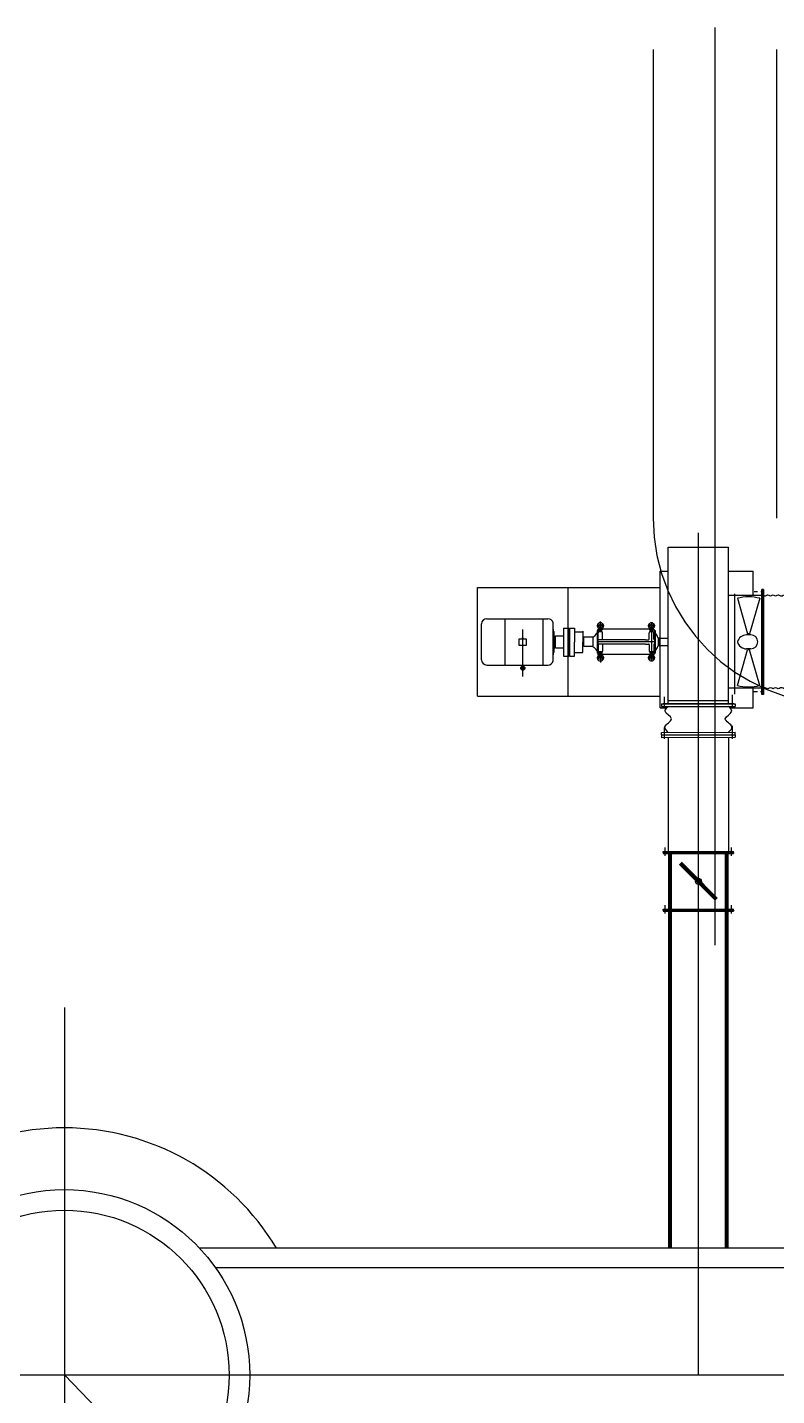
# Model space of a CAD drawing. Extents: x -170 to 1091, y -90 to 504.
# Drawn here: x 222.65 to 231.75, y 49.27 to 65.88 of the extents above; entities that cross this region are included whole.
import ezdxf

# ---------------------------------------------------------------- set-up
doc = ezdxf.new("R2010")
doc.units = 0
doc.header["$LTSCALE"] = 1000
for name, pattern in [('CENTER', [50.8, 31.75, -6.35, 6.35, -6.35]), ('CENTER2', [28.575, 19.05, -3.175, 3.175, -3.175]), ('PF_CENTER', [400, 250, -50, 50, -50])]:
    doc.linetypes.add(name, pattern=pattern)
for name, color, linetype in [('01', 7, 'CONTINUOUS'), ('02', 1, 'CONTINUOUS'), ('03', 3, 'CENTER'), ('05', 4, 'PF_CENTER'), ('1A', 7, 'CONTINUOUS'), ('DIM_COOR', 3, 'CONTINUOUS'), ('PR', 4, 'CONTINUOUS'), ('建筑各种基础线', 6, 'CONTINUOUS'), ('热媒站中心线', 3, 'CENTER'), ('设备', 4, 'CONTINUOUS')]:
    doc.layers.add(name, color=color, linetype=linetype)
doc.layers.add('EQPT', color=7, linetype='CONTINUOUS', lineweight=40)

# ---------------------------------------------------------------- blocks, each defined once
blk = doc.blocks.new('A$C3CAE5930')
at = {"layer": '1A'}
for p, q in [((0, 865, 0), (99, 518, 0)), ((218, 865, 0), (119, 518, 0)), ((87, 507, 0), (130, 507, 0)), ((99, 518, 0), (119, 518, 0)), ((0, 14, 0), (99, 360, 0)), ((87, 372, 0), (130, 372, 0)), ((99, 360, 0), (119, 360, 0)), ((218, 14, 0), (119, 360, 0))]:
    blk.add_line(p, q, dxfattribs=at)
for centre, radius, start, end in [((109, 439, 0), 439, 75.6223, 104.3777), ((87, 439, 0), 67.5, 90, 180), ((87, 439, 0), 67.5, 180, 270), ((130, 417, 0), 90, 14.4775, 90), ((130, 462, 0), 90, 270, 345.5225), ((109, 439, 0), 439, 255.6223, 284.3777)]:
    blk.add_arc(centre, radius, start, end, dxfattribs=at)
blk = doc.blocks.new('A$C214432DA')
at = {"layer": '1A', "xscale": 2.100000000000363, "yscale": 2.100000000000363, "zscale": 2.100000000000363}
blk.add_blockref('A$C3CAE5930', (0, 0, 0), dxfattribs=at)

msp = doc.modelspace()

# ---------------------------------------------------------------- linework, layer by layer
at = {"layer": '01'}
for p, q in [((230.35242, 57.66793, 0), (231.24759, 57.66847, 0)), ((230.35242, 57.66793, 0), (230.35242, 57.63757, 0)), ((230.35242, 57.63757, 0), (231.24759, 57.63811, 0)), ((231.24759, 57.66847, 0), (231.24759, 57.63811, 0)), ((230.35242, 57.32329, 0), (231.24759, 57.32383, 0)), ((230.35242, 57.29293, 0), (230.35242, 57.32329, 0)), ((230.35242, 57.29293, 0), (231.24759, 57.29347, 0)), ((230.35242, 57.29293, 0), (230.35242, 57.26257, 0)), ((231.24759, 57.29347, 0), (231.24759, 57.32383, 0)), ((231.24759, 57.29347, 0), (231.24759, 57.26311, 0)), ((230.35242, 57.26257, 0), (231.24759, 57.26311, 0)), ((230.43438, 57.26257, 0), (230.43438, 55.87863, 0)), ((231.16563, 57.26311, 0), (231.16563, 55.87863, 0)), ((230.3723, 55.87863, 0), (231.22771, 55.87863, 0)), ((230.3723, 55.86504, 0), (230.3723, 55.87863, 0)), ((230.3723, 55.86504, 0), (230.3723, 55.87863, 0)), ((230.3723, 55.86504, 0), (231.22771, 55.86504, 0)), ((230.3723, 55.86504, 0), (230.3723, 55.85145, 0)), ((230.3723, 55.86504, 0), (230.3723, 55.85145, 0)), ((230.3723, 55.85145, 0), (231.22771, 55.85145, 0)), ((230.4203, 55.87863, 0), (231.22771, 55.87863, 0)), ((230.4203, 55.86504, 0), (231.22771, 55.86504, 0)), ((230.4203, 55.85145, 0), (231.22771, 55.85145, 0)), ((231.22771, 55.86504, 0), (231.22771, 55.87863, 0)), ((231.22771, 55.86504, 0), (231.22771, 55.87863, 0)), ((231.22771, 55.86504, 0), (231.22771, 55.85145, 0)), ((231.22771, 55.86504, 0), (231.22771, 55.85145, 0)), ((230.3723, 55.17863, 0), (231.22771, 55.17863, 0)), ((230.3723, 55.16504, 0), (230.3723, 55.17863, 0)), ((230.3723, 55.16504, 0), (230.3723, 55.17863, 0)), ((230.3723, 55.16504, 0), (231.22771, 55.16504, 0)), ((230.3723, 55.16504, 0), (230.3723, 55.15145, 0)), ((230.3723, 55.16504, 0), (230.3723, 55.15145, 0)), ((230.3723, 55.15145, 0), (231.22771, 55.15145, 0)), ((230.39685, 55.12592, 0), (230.39685, 55.22444, 0)), ((230.4203, 55.17863, 0), (231.22771, 55.17863, 0)), ((230.4203, 55.16504, 0), (231.22771, 55.16504, 0)), ((230.4203, 55.15145, 0), (231.22771, 55.15145, 0)), ((231.20316, 55.12592, 0), (231.20316, 55.22444, 0)), ((231.22771, 55.16504, 0), (231.22771, 55.17863, 0)), ((231.22771, 55.16504, 0), (231.22771, 55.17863, 0)), ((231.22771, 55.16504, 0), (231.22771, 55.15145, 0)), ((231.22771, 55.16504, 0), (231.22771, 55.15145, 0))]:
    msp.add_line(p, q, dxfattribs=at)
at = {"layer": '01', "ltscale": 8}
for p, q in [((273.8, 51.06385, 0), (224.7404, 51.06385)), ((273.56, 50.82385, 0), (224.93644, 50.82385))]:
    msp.add_line(p, q, dxfattribs=at)
at = {"layer": '01', "const_width": 0.05, "elevation": 0}
for points in [[(230.45601, 55.85145), (230.45601, 55.17863)], [(231.14401, 55.85145), (231.14401, 55.17863)], [(231.01921, 55.29584), (230.5808, 55.73424)]]:
    msp.add_lwpolyline(points, dxfattribs=at)
at = {"layer": '01'}
msp.add_circle((230.80001, 55.51504, 0), 0.0363, dxfattribs=at)
at = {"layer": '01', "ltscale": 10}
for radius in [2.25, 2]:
    msp.add_circle((223.1, 49.52385), radius, dxfattribs=at)
at = {"layer": '01'}
for points, knots in [([(230.43438, 57.32329, 0), (230.41184, 57.34541, 0), (230.35206, 57.40411, 0), (230.54761, 57.487, 0), (230.35843, 57.56404, 0), (230.41387, 57.61771, 0), (230.43438, 57.63757, 0)], [0, 0, 0, 0, 0.077547169, 0.205726489, 0.325007281, 0.395055418, 0.395055418, 0.395055418, 0.395055418]), ([(231.16563, 57.32383, 0), (231.18817, 57.34595, 0), (231.24795, 57.40465, 0), (231.0524, 57.48754, 0), (231.24158, 57.56458, 0), (231.18614, 57.61825, 0), (231.16563, 57.63811, 0)], [0, 0, 0, 0, 0.077547169, 0.205726489, 0.325007281, 0.395055417, 0.395055417, 0.395055417, 0.395055417])]:
    msp.add_open_spline(points, degree=3, knots=knots, dxfattribs=at)
for p in [(230.39511, 55.87863, 0), (230.39511, 55.87863, 0), (231.2049, 55.87863, 0), (231.2049, 55.87863, 0), (230.39511, 55.17863, 0), (230.39511, 55.17863, 0), (231.2049, 55.17863, 0), (231.2049, 55.17863, 0)]:
    msp.add_point(p, dxfattribs=at)
at = {"layer": '02'}
msp.add_arc((223.1, 49.52385), 3, 30.886118, 149.113882, dxfattribs=at)
at = {"layer": '03'}
for p, q in [((230.38787, 57.61783, 0), (230.38787, 57.75509, 0)), ((231.2148, 57.61836, 0), (231.2148, 57.77783, 0)), ((230.38787, 57.24283, 0), (230.38787, 57.38009, 0)), ((231.2148, 57.24336, 0), (231.2148, 57.40283, 0))]:
    msp.add_line(p, q, dxfattribs=at)
at = {"layer": '05', "ltscale": 8}
for p, q in [((231, 65.87838, 0), (231, 54.73997, 0)), ((223.1, 53.98282), (223.1, 45.06787)), ((246.8, 49.52385, 0), (199.4, 49.52385))]:
    msp.add_line(p, q, dxfattribs=at)
at = {"layer": 'DIM_COOR', "color": 3, "linetype": 'Continuous'}
msp.add_line((223.1, 49.52535), (227.53263, 44.94106), dxfattribs=at)
at = {"layer": 'EQPT', "linetype": 'CENTER2', "lineweight": -2, "ltscale": 5}
for p, q in [((230.25, 65.60982, 0), (230.25, 59.92093, 0)), ((231.75, 65.60982, 0), (231.75, 59.92093, 0)), ((230.25, 61.9181, 0), (230.25, 59.92093, 0)), ((231.75, 61.9181, 0), (231.75, 59.92093, 0))]:
    msp.add_line(p, q, dxfattribs=at)
msp.add_arc((232.5, 59.92093, 0), 2.25, 180, 270, dxfattribs=at)
at = {"layer": 'PR'}
msp.add_line((231.14401, 51.06385, 0), (230.45601, 51.06385, 0), dxfattribs=at)
at = {"layer": '建筑各种基础线'}
for p, q in [((230.33601, 59.28093, 0), (230.43438, 59.28093, 0)), ((230.33601, 57.62093, 0), (230.33601, 59.28093, 0)), ((231.16563, 59.28093, 0), (231.46601, 59.28093, 0)), ((231.46601, 58.98343, 0), (231.46601, 59.28093, 0)), ((228.11601, 59.08093, 0), (230.33601, 59.08093, 0)), ((228.11601, 57.76093, 0), (228.11601, 59.08093, 0)), ((229.21601, 57.76093, 0), (229.21601, 59.08093, 0)), ((231.46601, 57.62093, 0), (231.46601, 57.85843, 0)), ((228.11601, 57.76093, 0), (230.33601, 57.76093, 0)), ((230.33601, 57.62093, 0), (230.41767, 57.62093, 0)), ((231.18284, 57.62093, 0), (231.46601, 57.62093, 0))]:
    msp.add_line(p, q, dxfattribs=at)
at = {"layer": '热媒站中心线', "ltscale": 5}
msp.add_line((230.80001, 49.52385, 0), (230.80001, 59.74593, 0), dxfattribs=at)
at = {"layer": '热媒站中心线', "ltscale": 20}
for p, q in [((229.65456, 58.61482, 0), (229.56571, 58.61482, 0)), ((229.61014, 58.55545, 0), (229.61014, 58.66916, 0)), ((230.27456, 58.61482, 0), (230.18571, 58.61482, 0)), ((230.23014, 58.66203, 0), (230.23014, 58.18262, 0)), ((228.66702, 57.99998, 0), (228.66702, 58.57258, 0)), ((229.61014, 58.28642, 0), (229.61014, 58.1727, 0)), ((229.65456, 58.22705, 0), (229.56571, 58.22705, 0)), ((230.27456, 58.22705, 0), (230.18571, 58.22705, 0)), ((230.39685, 55.82592, 0), (230.39685, 55.92444, 0)), ((231.20316, 55.82592, 0), (231.20316, 55.92444, 0)), ((230.39685, 55.12592, 0), (230.39685, 55.22444, 0)), ((231.20316, 55.12592, 0), (231.20316, 55.22444, 0))]:
    msp.add_line(p, q, dxfattribs=at)
at = {"layer": '设备'}
for p, q in [((230.43438, 57.66793, 0), (230.43438, 59.57093, 0)), ((230.43438, 59.57093, 0), (231.16563, 59.57093, 0)), ((231.16563, 57.66793, 0), (231.16563, 59.57093, 0)), ((231.5712, 58.98343, 0), (231.16563, 58.98343, 0)), ((231.24248, 57.7855, 0), (231.24248, 59.00241, 0)), ((231.5178, 59.02713, 0), (231.47631, 59.02713, 0)), ((231.59937, 59.02718, 0), (231.55788, 59.02718, 0)), ((231.5712, 57.78343, 0), (231.5712, 59.05843, 0)), ((231.5802, 59.05843, 0), (231.5712, 59.05843, 0)), ((231.5712, 57.7855, 0), (231.5712, 59.04602, 0)), ((231.5802, 59.05843, 0), (231.5802, 57.78343, 0)), ((231.5802, 57.78338, 0), (231.5802, 59.05838, 0)), ((231.5892, 59.05838, 0), (231.5802, 59.05838, 0)), ((231.5802, 57.78545, 0), (231.5802, 59.04597, 0)), ((231.5892, 59.05838, 0), (231.5892, 57.78338, 0)), ((228.16639, 58.20218, 0), (228.16639, 58.63968, 0)), ((228.22889, 58.70218, 0), (228.97264, 58.70218, 0)), ((228.45246, 58.13968, 0), (228.45246, 58.70218, 0)), ((228.91264, 58.13968, 0), (228.91264, 58.70218, 0)), ((229.03514, 58.20218, 0), (229.03514, 58.63968, 0)), ((228.62415, 58.45759, 0), (228.70825, 58.45759, 0)), ((228.62415, 58.3782, 0), (228.62415, 58.45759, 0)), ((228.67077, 58.472, 0), (228.66327, 58.472, 0)), ((228.66327, 58.45759, 0), (228.66327, 58.472, 0)), ((228.67077, 58.45759, 0), (228.67077, 58.472, 0)), ((228.70825, 58.45759, 0), (228.70825, 58.3782, 0)), ((229.03514, 58.57718, 0), (229.04139, 58.57718, 0)), ((229.04139, 58.26468, 0), (229.04139, 58.57718, 0)), ((229.04139, 58.54593, 0), (229.04764, 58.54593, 0)), ((229.04764, 58.29593, 0), (229.04764, 58.54593, 0)), ((229.04764, 58.32718, 0), (229.04764, 58.51468, 0)), ((229.04764, 58.32906, 0), (229.04764, 58.51281, 0)), ((229.04764, 58.42093, 0), (229.04764, 58.49968, 0)), ((229.04764, 58.45843, 0), (229.06536, 58.45843, 0)), ((229.06536, 58.49286, 0), (229.16063, 58.49286, 0)), ((229.06536, 58.34911, 0), (229.06536, 58.49286, 0)), ((229.16063, 58.58923, 0), (229.16063, 58.24588, 0)), ((229.16063, 58.58923, 0), (229.2264, 58.58923, 0)), ((229.2264, 58.24588, 0), (229.2264, 58.58923, 0)), ((229.23265, 58.58922, 0), (229.29634, 58.58922, 0)), ((229.23265, 58.58922, 0), (229.23265, 58.24574, 0)), ((229.29634, 58.58922, 0), (229.29634, 58.41748, 0)), ((229.29634, 58.54485, 0), (229.39813, 58.54485, 0)), ((229.39813, 58.55176, 0), (229.39813, 58.42439, 0)), ((229.39813, 58.54485, 0), (229.39813, 58.41748, 0)), ((229.41011, 58.4583, 0), (229.39813, 58.4583, 0)), ((229.41011, 58.36435, 0), (229.41011, 58.47751, 0)), ((229.51811, 58.47751, 0), (229.41011, 58.47751, 0)), ((229.51811, 58.47961, 0), (229.51811, 58.36226, 0)), ((229.56994, 58.55876, 0), (229.56994, 58.28311, 0)), ((229.5784, 58.55875, 0), (229.56994, 58.55875, 0)), ((229.5784, 58.55875, 0), (229.5784, 58.27888, 0)), ((229.58369, 58.57674, 0), (229.63658, 58.57674, 0)), ((229.58369, 58.57674, 0), (229.58369, 58.57382, 0)), ((229.58369, 58.45584, 0), (229.58369, 58.53231, 0)), ((229.63209, 58.57356, 0), (229.5873, 58.57356, 0)), ((229.58898, 58.57674, 0), (229.58898, 58.57891, 0)), ((229.59057, 58.54289, 0), (229.59057, 58.54606, 0)), ((229.59057, 58.54606, 0), (229.62971, 58.54606, 0)), ((229.62971, 58.54289, 0), (229.59057, 58.54289, 0)), ((229.59184, 58.54606, 0), (229.59184, 58.56299, 0)), ((229.59184, 58.56299, 0), (229.62844, 58.56299, 0)), ((229.59956, 58.59271, 0), (229.61014, 58.59366, 0)), ((229.62072, 58.59271, 0), (229.59956, 58.59271, 0)), ((229.59956, 58.56933, 0), (229.59956, 58.56299, 0)), ((229.59956, 58.56933, 0), (229.62072, 58.56933, 0)), ((229.60104, 58.54606, 0), (229.60104, 58.56299, 0)), ((229.61014, 58.59366, 0), (229.62072, 58.59271, 0)), ((229.61923, 58.54606, 0), (229.61923, 58.56299, 0)), ((229.62072, 58.56933, 0), (229.62072, 58.56299, 0)), ((229.62844, 58.54606, 0), (229.62844, 58.56299, 0)), ((229.62971, 58.54289, 0), (229.62971, 58.54606, 0)), ((229.63129, 58.57674, 0), (229.63129, 58.57891, 0)), ((229.63658, 58.57567, 0), (229.63658, 58.57674, 0)), ((229.63658, 58.45584, 0), (229.63658, 58.53231, 0)), ((230.20158, 58.57356, 0), (229.63738, 58.57356, 0)), ((230.20369, 58.57674, 0), (230.25658, 58.57674, 0)), ((230.20369, 58.57674, 0), (230.20369, 58.57568, 0)), ((230.20369, 58.45584, 0), (230.20369, 58.53231, 0)), ((230.25209, 58.57356, 0), (230.2073, 58.57356, 0)), ((230.20898, 58.57674, 0), (230.20898, 58.57891, 0)), ((230.21057, 58.54289, 0), (230.21057, 58.54606, 0)), ((230.21057, 58.54606, 0), (230.24971, 58.54606, 0)), ((230.24971, 58.54289, 0), (230.21057, 58.54289, 0)), ((230.21184, 58.54606, 0), (230.21184, 58.56299, 0)), ((230.21184, 58.56299, 0), (230.24844, 58.56299, 0)), ((230.21956, 58.59271, 0), (230.23014, 58.59366, 0)), ((230.24071, 58.59271, 0), (230.21956, 58.59271, 0)), ((230.21956, 58.56933, 0), (230.21956, 58.56299, 0)), ((230.21956, 58.56933, 0), (230.24071, 58.56933, 0)), ((230.22104, 58.54606, 0), (230.22104, 58.56299, 0)), ((230.23014, 58.59366, 0), (230.24071, 58.59271, 0)), ((230.23923, 58.54606, 0), (230.23923, 58.56299, 0)), ((230.24071, 58.56933, 0), (230.24071, 58.56299, 0)), ((230.24844, 58.54606, 0), (230.24844, 58.56299, 0)), ((230.24971, 58.54289, 0), (230.24971, 58.54606, 0)), ((230.25129, 58.57674, 0), (230.25129, 58.57891, 0)), ((230.25658, 58.57567, 0), (230.25658, 58.57674, 0)), ((230.25658, 58.57674, 0), (230.25658, 58.57567, 0)), ((230.25658, 58.45584, 0), (230.25658, 58.53231, 0)), ((230.26503, 58.56299, 0), (230.26503, 58.27888, 0)), ((230.26504, 58.55875, 0), (230.27351, 58.55875, 0)), ((230.27351, 58.55876, 0), (230.27351, 58.28311, 0)), ((230.31159, 58.46159, 0), (230.31159, 58.38027, 0)), ((230.32111, 58.46853, 0), (230.31948, 58.46853, 0)), ((230.32491, 58.46615, 0), (230.43438, 58.46615, 0)), ((230.32534, 58.4643, 0), (230.32534, 58.37756, 0)), ((228.70825, 58.3782, 0), (228.62415, 58.3782, 0)), ((229.04139, 58.29593, 0), (229.04764, 58.29593, 0)), ((229.04764, 58.42093, 0), (229.04764, 58.34218, 0)), ((229.04764, 58.38343, 0), (229.06536, 58.38343, 0)), ((229.06536, 58.34911, 0), (229.16063, 58.34911, 0)), ((229.29634, 58.24574, 0), (229.29634, 58.41748, 0)), ((229.29634, 58.2901, 0), (229.39813, 58.2901, 0)), ((229.39813, 58.2901, 0), (229.39813, 58.41748, 0)), ((229.41011, 58.38356, 0), (229.39813, 58.38356, 0)), ((229.51811, 58.36435, 0), (229.41011, 58.36435, 0)), ((229.5784, 58.28311, 0), (229.56994, 58.28311, 0)), ((230.15524, 58.44738, 0), (229.5784, 58.44738, 0)), ((230.12529, 58.42093, 0), (229.5784, 58.42093, 0)), ((230.12529, 58.42093, 0), (229.5784, 58.42093, 0)), ((230.15524, 58.39449, 0), (229.5784, 58.39449, 0)), ((229.58369, 58.38603, 0), (229.58369, 58.30955, 0)), ((229.59057, 58.29898, 0), (229.59057, 58.2958, 0)), ((229.62971, 58.29898, 0), (229.59057, 58.29898, 0)), ((229.59057, 58.2958, 0), (229.62971, 58.2958, 0)), ((229.59184, 58.2958, 0), (229.59184, 58.27888, 0)), ((229.60104, 58.2958, 0), (229.60104, 58.27888, 0)), ((229.61923, 58.2958, 0), (229.61923, 58.27888, 0)), ((229.62844, 58.2958, 0), (229.62844, 58.27888, 0)), ((229.62971, 58.29898, 0), (229.62971, 58.2958, 0)), ((229.63658, 58.38603, 0), (229.63658, 58.30955, 0)), ((230.26504, 58.42093, 0), (230.11683, 58.42093, 0)), ((230.26504, 58.42093, 0), (230.11683, 58.42093, 0)), ((230.15524, 58.44738, 0), (230.19523, 58.44738, 0)), ((230.15524, 58.39449, 0), (230.19523, 58.39449, 0)), ((230.20369, 58.38603, 0), (230.20369, 58.30955, 0)), ((230.21057, 58.29898, 0), (230.21057, 58.2958, 0)), ((230.24971, 58.29898, 0), (230.21057, 58.29898, 0)), ((230.21057, 58.2958, 0), (230.24971, 58.2958, 0)), ((230.21184, 58.2958, 0), (230.21184, 58.27888, 0)), ((230.22104, 58.2958, 0), (230.22104, 58.27888, 0)), ((230.23923, 58.2958, 0), (230.23923, 58.27888, 0)), ((230.24844, 58.2958, 0), (230.24844, 58.27888, 0)), ((230.24971, 58.29898, 0), (230.24971, 58.2958, 0)), ((230.25658, 58.38603, 0), (230.25658, 58.30955, 0)), ((230.26504, 58.28311, 0), (230.27351, 58.28311, 0)), ((230.32111, 58.37333, 0), (230.31948, 58.37333, 0)), ((230.32491, 58.37571, 0), (230.43438, 58.37571, 0)), ((228.22889, 58.13968, 0), (228.97264, 58.13968, 0)), ((228.64827, 58.13343, 0), (228.64827, 58.13968, 0)), ((228.64827, 58.13343, 0), (228.65764, 58.12718, 0)), ((228.68577, 58.13343, 0), (228.64827, 58.13343, 0)), ((228.67639, 58.12718, 0), (228.65764, 58.12718, 0)), ((228.68577, 58.13343, 0), (228.67639, 58.12718, 0)), ((228.68577, 58.13343, 0), (228.68577, 58.13968, 0)), ((229.03514, 58.26468, 0), (229.04139, 58.26468, 0)), ((229.16063, 58.24588, 0), (229.2264, 58.24588, 0)), ((229.23265, 58.24574, 0), (229.29634, 58.24574, 0)), ((229.58369, 58.26513, 0), (229.58369, 58.26804, 0)), ((229.58369, 58.26513, 0), (229.63658, 58.26513, 0)), ((229.63209, 58.2683, 0), (229.5873, 58.2683, 0)), ((229.58898, 58.26513, 0), (229.58898, 58.26295, 0)), ((229.59184, 58.27888, 0), (229.62844, 58.27888, 0)), ((229.59956, 58.27253, 0), (229.59956, 58.27888, 0)), ((229.59956, 58.27253, 0), (229.62072, 58.27253, 0)), ((229.59956, 58.24916, 0), (229.61014, 58.2482, 0)), ((229.62072, 58.24916, 0), (229.59956, 58.24916, 0)), ((229.61014, 58.2482, 0), (229.62072, 58.24916, 0)), ((229.62072, 58.27253, 0), (229.62072, 58.27888, 0)), ((229.63129, 58.26513, 0), (229.63129, 58.26295, 0)), ((229.63658, 58.26619, 0), (229.63658, 58.26513, 0)), ((230.20158, 58.2683, 0), (229.63738, 58.2683, 0)), ((230.20369, 58.26513, 0), (230.20369, 58.26619, 0)), ((230.20369, 58.26513, 0), (230.25658, 58.26513, 0)), ((230.25209, 58.2683, 0), (230.2073, 58.2683, 0)), ((230.20898, 58.26513, 0), (230.20898, 58.26295, 0)), ((230.21184, 58.27888, 0), (230.24844, 58.27888, 0)), ((230.21956, 58.27253, 0), (230.21956, 58.27888, 0)), ((230.21956, 58.27253, 0), (230.24071, 58.27253, 0)), ((230.21956, 58.24916, 0), (230.23014, 58.2482, 0)), ((230.24071, 58.24916, 0), (230.21956, 58.24916, 0)), ((230.23014, 58.2482, 0), (230.24071, 58.24916, 0)), ((230.24071, 58.27253, 0), (230.24071, 58.27888, 0)), ((230.25129, 58.26513, 0), (230.25129, 58.26295, 0)), ((230.25658, 58.26619, 0), (230.25658, 58.26513, 0)), ((230.25658, 58.26513, 0), (230.25658, 58.26619, 0)), ((228.69961, 58.10218, 0), (228.63368, 58.10218, 0)), ((231.5712, 57.85843, 0), (231.16563, 57.85843, 0)), ((231.5178, 57.81463, 0), (231.47272, 57.81463, 0)), ((231.59937, 57.81468, 0), (231.55429, 57.81468, 0)), ((231.16563, 57.66843, 0), (230.37188, 57.66843, 0)), ((231.22813, 57.66843, 0), (230.37188, 57.66843, 0)), ((230.43438, 57.70801, 0), (231.16563, 57.70801, 0)), ((230.43438, 57.70801, 0), (231.16563, 57.70801, 0)), ((231.5802, 57.78343, 0), (231.5712, 57.78343, 0)), ((231.5892, 57.78338, 0), (231.5802, 57.78338, 0))]:
    msp.add_line(p, q, dxfattribs=at)
at = {"layer": '设备', "const_width": 0.05, "elevation": 0}
for points in [[(230.45601, 55.15083), (230.45601, 54.47303)], [(230.45601, 55.15083), (230.45601, 51.06385)], [(231.14401, 55.15145), (231.14401, 54.47303)], [(231.14401, 55.15145), (231.14401, 51.06385)]]:
    msp.add_lwpolyline(points, dxfattribs=at)
at = {"layer": '设备'}
for centre, radius in [((229.61014, 58.61482, 0), 0.02116), ((230.23014, 58.61482, 0), 0.02116), ((228.66702, 58.10218, 0), 0.025), ((228.66702, 58.10218, 0), 0.01875), ((229.61014, 58.22705, 0), 0.02116), ((230.23014, 58.22705, 0), 0.02116)]:
    msp.add_circle(centre, radius, dxfattribs=at)
for centre, radius, start, end in [((228.22889, 58.63968, 0), 0.0625, 90, 180), ((228.97264, 58.63968, 0), 0.0625, 11.479849, 90), ((228.97264, 58.63968, 0), 0.0625, 0, 11.479849), ((229.61014, 58.61482, 0), 0.03808, 309.520936, 230.479064), ((230.23014, 58.61482, 0), 0.03808, 309.520936, 230.479064), ((229.46698, 58.57918, 0), 0.11194, 297.178065, 332.438661), ((229.56571, 58.53159, 0), 0.00423, 276.853793, 0), ((229.58898, 58.56299, 0), 0.01058, 127.979572, 180), ((229.57523, 58.45584, 0), 0.00846, 292.028073, 0), ((229.58052, 58.57382, 0), 0.00317, 307.979184, 0), ((229.59427, 58.53231, 0), 0.01058, 90, 180), ((229.58052, 58.57891, 0), 0.00846, 0, 50.477922), ((229.59533, 58.59271, 0), 0.00423, 270, 0), ((229.62495, 58.59271, 0), 0.00423, 180, 270), ((229.626, 58.53231, 0), 0.01058, 0, 90), ((229.63976, 58.57891, 0), 0.00846, 129.522078, 180), ((229.63976, 58.57567, 0), 0.00317, 180, 221.633851), ((229.64504, 58.45584, 0), 0.00846, 180, 270), ((230.19523, 58.45584, 0), 0.00846, 270, 0), ((230.20158, 58.57568, 0), 0.00212, 270, 0), ((230.21427, 58.53231, 0), 0.01058, 90, 180), ((230.20052, 58.57891, 0), 0.00846, 0, 50.477922), ((230.21533, 58.59271, 0), 0.00423, 270, 0), ((230.24495, 58.59271, 0), 0.00423, 180, 270), ((230.246, 58.53231, 0), 0.01058, 0, 90), ((230.25975, 58.57891, 0), 0.00846, 129.522078, 180), ((230.25975, 58.57567, 0), 0.00317, 180, 221.633851), ((230.25976, 58.57567, 0), 0.00317, 180, 247.302889), ((230.26504, 58.45584, 0), 0.00846, 180, 270), ((230.25445, 58.56299, 0), 0.01058, 0, 67.302397), ((230.27774, 58.53159, 0), 0.00423, 180, 263.146207), ((230.16534, 58.42868, 0), 0.14921, 17.679732, 41.416907), ((230.31948, 58.4844, 0), 0.01587, 220.957365, 270), ((230.32111, 58.4643, 0), 0.00423, 0, 90), ((229.46698, 58.26268, 0), 0.11194, 27.561339, 62.821935), ((229.56571, 58.31027, 0), 0.00423, 0, 83.146207), ((229.57523, 58.38603, 0), 0.00846, 0, 67.971927), ((229.59427, 58.30956, 0), 0.01058, 180, 270), ((229.626, 58.30956, 0), 0.01058, 270, 0), ((229.64504, 58.38603, 0), 0.00846, 90, 180), ((230.19523, 58.38603, 0), 0.00846, 0, 90), ((230.21427, 58.30956, 0), 0.01058, 180, 270), ((230.246, 58.30956, 0), 0.01058, 270, 0), ((230.26504, 58.38603, 0), 0.00846, 90, 180), ((230.27774, 58.31027, 0), 0.00423, 96.853793, 180), ((230.16534, 58.41318, 0), 0.14921, 318.583093, 342.320268), ((230.31948, 58.35747, 0), 0.01587, 90, 139.042635), ((230.32111, 58.37756, 0), 0.00423, 270, 0), ((228.22889, 58.20218, 0), 0.0625, 180, 270), ((228.97264, 58.20218, 0), 0.0625, 270, 348.520151), ((228.97264, 58.20218, 0), 0.0625, 348.520151, 0), ((229.61014, 58.22705, 0), 0.03808, 129.520936, 50.479064), ((229.58898, 58.27888, 0), 0.01058, 180, 232.020428), ((229.58052, 58.26804, 0), 0.00317, 0, 52.020816), ((229.58052, 58.26295, 0), 0.00846, 309.522078, 0), ((229.59533, 58.24916, 0), 0.00423, 0, 90), ((229.62495, 58.24916, 0), 0.00423, 90, 180), ((229.63976, 58.26295, 0), 0.00846, 180, 230.477922), ((229.63976, 58.26619, 0), 0.00317, 138.366149, 180), ((230.23014, 58.22705, 0), 0.03808, 129.520936, 50.479064), ((230.20158, 58.26619, 0), 0.00212, 0, 90), ((230.20052, 58.26295, 0), 0.00846, 309.522078, 0), ((230.21533, 58.24916, 0), 0.00423, 0, 90), ((230.24495, 58.24916, 0), 0.00423, 90, 180), ((230.25975, 58.26295, 0), 0.00846, 180, 230.477922), ((230.25976, 58.26619, 0), 0.00317, 112.697111, 180), ((230.25975, 58.26619, 0), 0.00317, 138.366149, 180), ((230.25445, 58.27888, 0), 0.01058, 292.697603, 0)]:
    msp.add_arc(centre, radius, start, end, dxfattribs=at)
for points, knots in [([(231.8837, 58.98549, 0), (231.87654, 58.98696, 0), (231.84706, 58.99348, 0), (231.83324, 58.98363, 0), (231.79706, 58.9699, 0), (231.76806, 59.00093, 0), (231.73636, 58.96505, 0), (231.70519, 59.00198, 0), (231.67408, 58.96511, 0), (231.64219, 59.00066, 0), (231.61639, 58.9735, 0), (231.59471, 58.97594, 0), (231.5892, 58.98343, 0)], [8.29850418, 8.29850418, 8.29850418, 8.29850418, 18.4889156, 43.98401317, 69.47911073, 96.40493477, 123.33075881, 150.25658284, 177.18240688, 204.10823091, 231.03405495, 249.52297055, 249.52297055, 249.52297055, 249.52297055]), ([(231.8837, 57.8566, 0), (231.87742, 57.8551, 0), (231.84718, 57.8483, 0), (231.83324, 57.85824, 0), (231.79706, 57.87197, 0), (231.76806, 57.84094, 0), (231.73636, 57.87682, 0), (231.70519, 57.83988, 0), (231.67408, 57.87675, 0), (231.64219, 57.8412, 0), (231.61639, 57.86837, 0), (231.59471, 57.86593, 0), (231.5892, 57.85843, 0)], [7.76773473, 7.76773473, 7.76773473, 7.76773473, 18.4889156, 43.98401317, 69.47911073, 96.40493477, 123.33075881, 150.25658284, 177.18240688, 204.10823091, 231.03405495, 249.52297055, 249.52297055, 249.52297055, 249.52297055])]:
    msp.add_open_spline(points, degree=3, knots=knots, dxfattribs=at)

# ---------------------------------------------------------------- block references
at = {"layer": '设备', "xscale": 0.0005919230771251, "yscale": 0.0005919230771251, "zscale": 0.0005919230771251, "rotation": 180}
msp.add_blockref('A$C214432DA', (231.54422, 58.96708, 0), dxfattribs=at)

doc.saveas('drawing.dxf')
